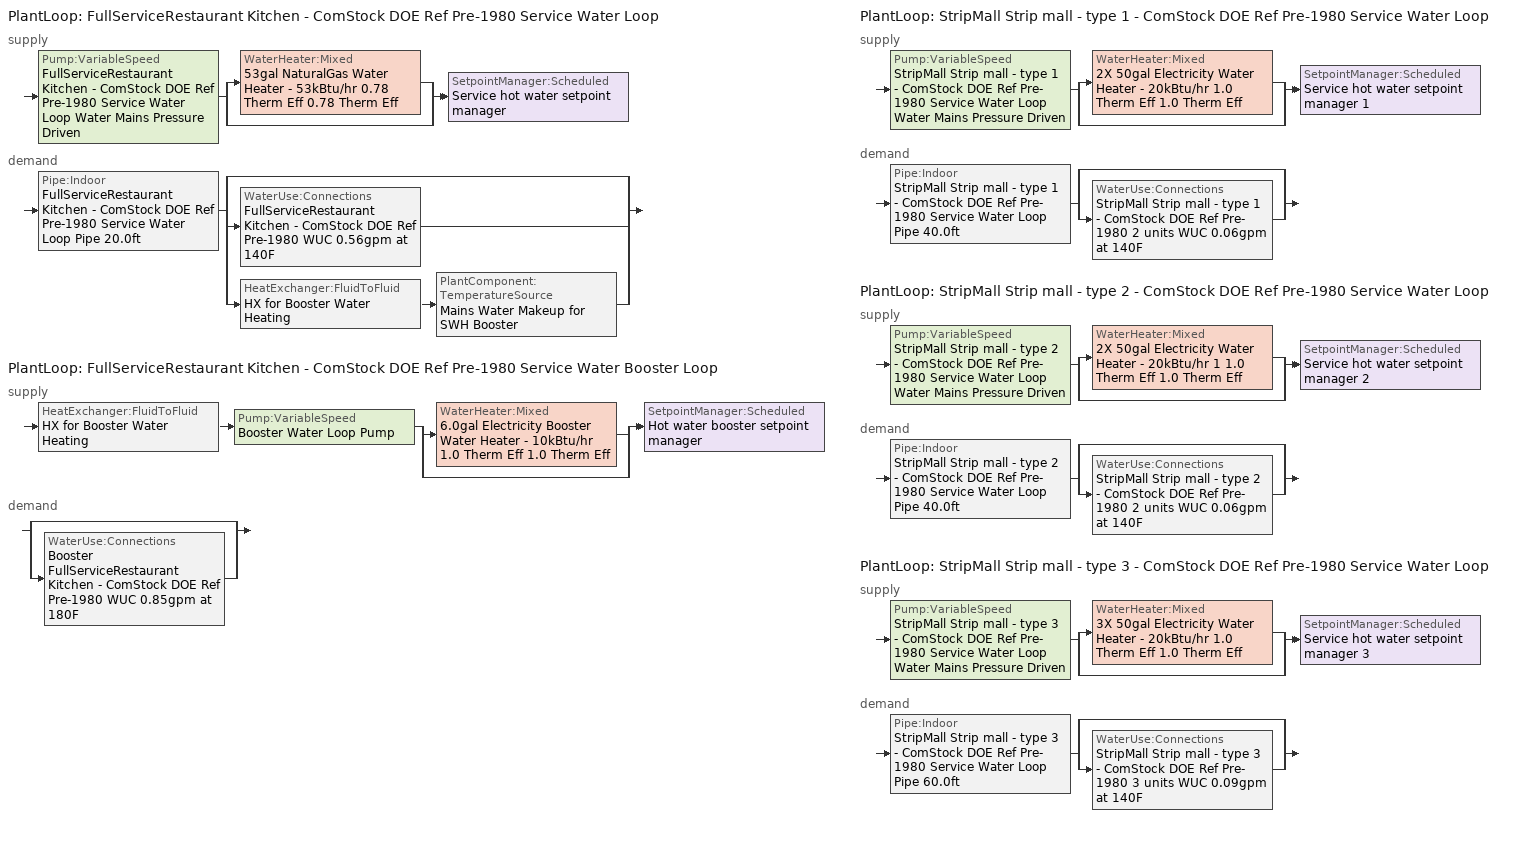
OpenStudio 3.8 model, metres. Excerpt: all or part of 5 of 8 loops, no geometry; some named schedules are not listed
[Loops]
PlantLoop 'FullServiceRestaurant Kitchen - ComStock DOE Ref Pre-1980 Service Water Loop'
 supply: Pump:VariableSpeed 'FullServiceRestaurant Kitchen - ComStock DOE Ref Pre-1980 Service Water Loop Water Mains Pressure Driven' > split
  | WaterHeater:Mixed '53gal NaturalGas Water Heater - 53kBtu/hr 0.78 Therm Eff 0.78 Therm Eff'
  | bypass
  join > SetpointManager:Scheduled 'Service hot water setpoint manager'
 demand: Pipe:Indoor 'FullServiceRestaurant Kitchen - ComStock DOE Ref Pre-1980 Service Water Loop Pipe 20.0ft' > split
  | bypass
  | WaterUse:Connections 'FullServiceRestaurant Kitchen - ComStock DOE Ref Pre-1980 WUC 0.56gpm at 140F'
  | HeatExchanger:FluidToFluid 'HX for Booster Water Heating' > PlantComponent:TemperatureSource 'Mains Water Makeup for SWH Booster'
PlantLoop 'FullServiceRestaurant Kitchen - ComStock DOE Ref Pre-1980 Service Water Booster Loop'
 supply: HeatExchanger:FluidToFluid 'HX for Booster Water Heating' > Pump:VariableSpeed 'Booster Water Loop Pump' > split
  | WaterHeater:Mixed '6.0gal Electricity Booster Water Heater - 10kBtu/hr 1.0 Therm Eff 1.0 Therm Eff'
  | bypass
  join > SetpointManager:Scheduled 'Hot water booster setpoint manager'
 demand: split
  | bypass
  | WaterUse:Connections 'Booster FullServiceRestaurant Kitchen - ComStock DOE Ref Pre-1980 WUC 0.85gpm at 180F'
PlantLoop 'StripMall Strip mall - type 1 - ComStock DOE Ref Pre-1980 Service Water Loop'
 supply: Pump:VariableSpeed 'StripMall Strip mall - type 1 - ComStock DOE Ref Pre-1980 Service Water Loop Water Mains Pressure Driven' > split
  | WaterHeater:Mixed '2X 50gal Electricity Water Heater - 20kBtu/hr 1.0 Therm Eff 1.0 Therm Eff'
  | bypass
  join > SetpointManager:Scheduled 'Service hot water setpoint manager 1'
 demand: Pipe:Indoor 'StripMall Strip mall - type 1 - ComStock DOE Ref Pre-1980 Service Water Loop Pipe 40.0ft' > split
  | bypass
  | WaterUse:Connections 'StripMall Strip mall - type 1 - ComStock DOE Ref Pre-1980 2 units WUC 0.06gpm at 140F'
PlantLoop 'StripMall Strip mall - type 2 - ComStock DOE Ref Pre-1980 Service Water Loop'
 supply: Pump:VariableSpeed 'StripMall Strip mall - type 2 - ComStock DOE Ref Pre-1980 Service Water Loop Water Mains Pressure Driven' > split
  | WaterHeater:Mixed '2X 50gal Electricity Water Heater - 20kBtu/hr 1 1.0 Therm Eff 1.0 Therm Eff'
  | bypass
  join > SetpointManager:Scheduled 'Service hot water setpoint manager 2'
 demand: Pipe:Indoor 'StripMall Strip mall - type 2 - ComStock DOE Ref Pre-1980 Service Water Loop Pipe 40.0ft' > split
  | bypass
  | WaterUse:Connections 'StripMall Strip mall - type 2 - ComStock DOE Ref Pre-1980 2 units WUC 0.06gpm at 140F'
PlantLoop 'StripMall Strip mall - type 3 - ComStock DOE Ref Pre-1980 Service Water Loop'
 supply: Pump:VariableSpeed 'StripMall Strip mall - type 3 - ComStock DOE Ref Pre-1980 Service Water Loop Water Mains Pressure Driven' > split
  | WaterHeater:Mixed '3X 50gal Electricity Water Heater - 20kBtu/hr 1.0 Therm Eff 1.0 Therm Eff'
  | bypass
  join > SetpointManager:Scheduled 'Service hot water setpoint manager 3'
 demand: Pipe:Indoor 'StripMall Strip mall - type 3 - ComStock DOE Ref Pre-1980 Service Water Loop Pipe 60.0ft' > split
  | bypass
  | WaterUse:Connections 'StripMall Strip mall - type 3 - ComStock DOE Ref Pre-1980 3 units WUC 0.09gpm at 140F'
[Construction]
Uninsulated copper pipe 0.75in type L: Copper pipe 0.75in type L
Uninsulated copper pipe 0.75in type L 1: Copper pipe 0.75in type L 1
Uninsulated copper pipe 0.75in type L 2: Copper pipe 0.75in type L 2
Uninsulated copper pipe 0.75in type L 3: Copper pipe 0.75in type L 3
[Material] Roughness=Smooth; Thickness {m}=0.001143; Conductivity {W/m-K}=386; Density {kg/m3}=8906.27; Specific Heat {J/kg-K}=385.1856; Thermal Absorptance=0.9; Solar Absorptance=0.7; Visible Absorptance=0.7
Copper pipe 0.75in type L; Copper pipe 0.75in type L 1; Copper pipe 0.75in type L 2; Copper pipe 0.75in type L 3
[WaterUse:Connections] Drain Water Heat Exchanger Type=None; Drain Water Heat Exchanger Destination=Plant
Name | Water Use Equipment Name 1
Booster FullServiceRestaurant Kitchen - ComStock DOE Ref Pre-1980 WUC 0.85gpm at 180F | Booster FullServiceRestaurant Kitchen - ComStock DOE Ref Pre-1980 Service Water Use 0.85gpm at 180F
FullServiceRestaurant Kitchen - ComStock DOE Ref Pre-1980 WUC 0.56gpm at 140F | FullServiceRestaurant Kitchen - ComStock DOE Ref Pre-1980 Service Water Use 0.56gpm at 140F
StripMall Strip mall - type 1 - ComStock DOE Ref Pre-1980 2 units WUC 0.06gpm at 140F | StripMall Strip mall - type 1 - ComStock DOE Ref Pre-1980 2 units Service Water Use 0.06gpm at 140F
StripMall Strip mall - type 2 - ComStock DOE Ref Pre-1980 2 units WUC 0.06gpm at 140F | StripMall Strip mall - type 2 - ComStock DOE Ref Pre-1980 2 units Service Water Use 0.06gpm at 140F
StripMall Strip mall - type 3 - ComStock DOE Ref Pre-1980 3 units WUC 0.09gpm at 140F | StripMall Strip mall - type 3 - ComStock DOE Ref Pre-1980 3 units Service Water Use 0.09gpm at 140F
[WaterUse:Equipment:Definition] Sensible Fraction Schedule=Fraction Sensible - 0.2; Latent Fraction Schedule=Fraction Latent - 0.05
Name | Peak Flow Rate {m3/s} | Target Temperature Schedule
Booster FullServiceRestaurant Kitchen - ComStock DOE Ref Pre-1980 Service Water Use Def 0.85gpm | 5.33759e-05 | Mixed Water At Faucet Temp - 180F
FullServiceRestaurant Kitchen - ComStock DOE Ref Pre-1980 Service Water Use Def 0.56gpm | 3.55839e-05 | Mixed Water At Faucet Temp - 140F
StripMall Strip mall - type 1 - ComStock DOE Ref Pre-1980 2 units Service Water Use Def 0.06gpm; StripMall Strip mall - type 2 - ComStock DOE Ref Pre-1980 2 units Service Water Use Def 0.06gpm | 3.78541e-06 | Mixed Water At Faucet Temp - 140F
StripMall Strip mall - type 3 - ComStock DOE Ref Pre-1980 3 units Service Water Use Def 0.09gpm | 5.67812e-06 | Mixed Water At Faucet Temp - 140F
[WaterUse:Equipment]
Name | Water Use Equipment Definition | Flow Rate Fraction Schedule
Booster FullServiceRestaurant Kitchen - ComStock DOE Ref Pre-1980 Service Water Use 0.85gpm at 180F | Booster FullServiceRestaurant Kitchen - ComStock DOE Ref Pre-1980 Service Water Use Def 0.85gpm | RestaurantSitDown BLDG_SWH_SCH
FullServiceRestaurant Kitchen - ComStock DOE Ref Pre-1980 Service Water Use 0.56gpm at 140F | FullServiceRestaurant Kitchen - ComStock DOE Ref Pre-1980 Service Water Use Def 0.56gpm | RestaurantSitDown BLDG_SWH_SCH
StripMall Strip mall - type 1 - ComStock DOE Ref Pre-1980 2 units Service Water Use 0.06gpm at 140F | StripMall Strip mall - type 1 - ComStock DOE Ref Pre-1980 2 units Service Water Use Def 0.06gpm | RetailStripmall Type1_SWH_SCH
StripMall Strip mall - type 2 - ComStock DOE Ref Pre-1980 2 units Service Water Use 0.06gpm at 140F | StripMall Strip mall - type 2 - ComStock DOE Ref Pre-1980 2 units Service Water Use Def 0.06gpm | RetailStripmall Type2_SWH_SCH
StripMall Strip mall - type 3 - ComStock DOE Ref Pre-1980 3 units Service Water Use 0.09gpm at 140F | StripMall Strip mall - type 3 - ComStock DOE Ref Pre-1980 3 units Service Water Use Def 0.09gpm | RetailStripmall Type3_SWH_SCH
[PlantLoop] Glycol Concentration=0; Load Distribution Scheme=Optimal
Name | Maximum Loop Temperature {C} | Minimum Loop Temperature {C} | Maximum Loop Flow Rate {m3/s} | Plant Loop Volume {m3}
FullServiceRestaurant Kitchen - ComStock DOE Ref Pre-1980 Service Water Loop | 60 | 10 | 0.000480383 | 0.057646
FullServiceRestaurant Kitchen - ComStock DOE Ref Pre-1980 Service Water Booster Loop |  |  | 5.33759e-05 | 0.00640511
StripMall Strip mall - type 1 - ComStock DOE Ref Pre-1980 Service Water Loop; StripMall Strip mall - type 2 - ComStock DOE Ref Pre-1980 Service Water Loop | 60 | 10 | 3.78541e-06 | 0.000454249
StripMall Strip mall - type 3 - ComStock DOE Ref Pre-1980 Service Water Loop | 60 | 10 | 5.67812e-06 | 0.000681374
[Sizing:Plant] Loop Type=Heating; Loop Design Temperature Difference {deltaC}=5; Sizing Option=NonCoincident; Zone Timesteps in Averaging Window=1; Coincident Sizing Factor Mode=None
Name | Design Loop Exit Temperature {C}
FullServiceRestaurant Kitchen - ComStock DOE Ref Pre-1980 Service Water Loop; StripMall Strip mall - type 1 - ComStock DOE Ref Pre-1980 Service Water Loop; StripMall Strip mall - type 2 - ComStock DOE Ref Pre-1980 Service Water Loop; StripMall Strip mall - type 3 - ComStock DOE Ref Pre-1980 Service Water Loop | 60
FullServiceRestaurant Kitchen - ComStock DOE Ref Pre-1980 Service Water Booster Loop | 82.2222
[SetpointManager:Scheduled] Control Variable=Temperature
Name | Schedule | Setpoint Node or NodeList
Service hot water setpoint manager | Service Water Loop Temp - 140F | FullServiceRestaurant Kitchen - ComStock DOE Ref Pre-1980 Service Water Loop Supply Outlet Node
Hot water booster setpoint manager | Service Water Booster Temp - 180.00000000000006F | FullServiceRestaurant Kitchen - ComStock DOE Ref Pre-1980 Service Water Booster Loop Supply Outlet Node
Service hot water setpoint manager 1 | Service Water Loop Temp - 140F | StripMall Strip mall - type 1 - ComStock DOE Ref Pre-1980 Service Water Loop Supply Outlet Node
Service hot water setpoint manager 2 | Service Water Loop Temp - 140F | StripMall Strip mall - type 2 - ComStock DOE Ref Pre-1980 Service Water Loop Supply Outlet Node
Service hot water setpoint manager 3 | Service Water Loop Temp - 140F | StripMall Strip mall - type 3 - ComStock DOE Ref Pre-1980 Service Water Loop Supply Outlet Node
[Pump:VariableSpeed] Coefficient 1 of the Part Load Performance Curve=0; Coefficient 2 of the Part Load Performance Curve=3.2485; Coefficient 3 of the Part Load Performance Curve=-4.7443; Coefficient 4 of the Part Load Performance Curve=2.5294; Pump Control Type=Intermittent; Skin Loss Radiative Fraction=0.5; Design Power Sizing Method=PowerPerFlowPerPressure; Design Electric Power per Unit Flow Rate {W/(m3/s)}=348701.1; Design Shaft Power per Unit Flow Rate per Unit Head {W-s/m3-Pa}=1.28205; Design Minimum Flow Rate Fraction=0
Name | Rated Flow Rate {m3/s} | Rated Pump Head {Pa} | Rated Power Consumption {W} | Motor Efficiency | Minimum Flow Rate {m3/s}
FullServiceRestaurant Kitchen - ComStock DOE Ref Pre-1980 Service Water Loop Water Mains Pressure Driven | 0.000480383 | 0.001 | 8.79823e-07 | 0.7
Booster Water Loop Pump | 5.33759e-05 | 0 | 0 | 1 | 0
StripMall Strip mall - type 1 - ComStock DOE Ref Pre-1980 Service Water Loop Water Mains Pressure Driven; StripMall Strip mall - type 2 - ComStock DOE Ref Pre-1980 Service Water Loop Water Mains Pressure Driven | 3.78541e-06 | 0.001 | 6.93299e-09 | 0.7
StripMall Strip mall - type 3 - ComStock DOE Ref Pre-1980 Service Water Loop Water Mains Pressure Driven | 5.67812e-06 | 0.001 | 1.03995e-08 | 0.7
[WaterHeater:Mixed] Deadband Temperature Difference {deltaC}=2; Heater Control Type=Cycle; Off Cycle Parasitic Fuel Consumption Rate {W}=0; Off Cycle Parasitic Heat Fraction to Tank=0; On Cycle Parasitic Fuel Consumption Rate {W}=0; On Cycle Parasitic Heat Fraction to Tank=0; Ambient Temperature Indicator=Schedule; Use Side Effectiveness=1; Source Side Effectiveness=1; Use Side Design Flow Rate {m3/s}=autosize; Source Side Design Flow Rate {m3/s}=autosize; Indirect Water Heating Recovery Time {hr}=1.5; Source Side Flow Control Mode=IndirectHeatPrimarySetpoint
Name | Tank Volume {m3} | Setpoint Temperature Schedule | Maximum Temperature Limit {C} | Heater Maximum Capacity {W} | Heater Fuel Type | Heater Thermal Efficiency | Off Cycle Parasitic Fuel Type | On Cycle Parasitic Fuel Type | Ambient Temperature Schedule | Off Cycle Loss Coefficient to Ambient Temperature {W/K} | On Cycle Loss Coefficient to Ambient Temperature {W/K}
53gal NaturalGas Water Heater - 53kBtu/hr 0.78 Therm Eff 0.78 Therm Eff | 0.201761 | Service Water Loop Temp - 140F | 60 | 15620.6 | NaturalGas | 0.78 | NaturalGas | NaturalGas | Water Heater Ambient Temp Schedule - 70.0f | 5.99799 | 5.99799
6.0gal Electricity Booster Water Heater - 10kBtu/hr 1.0 Therm Eff 1.0 Therm Eff | 0.0227125 | Service Water Booster Temp - 180.00000000000006F | 82.2222 | 2999.15 | Electricity | 1 | Electricity | Electricity | Water Heater Ambient Temp Schedule - 70.0 | 2.26162 | 2.26162
2X 50gal Electricity Water Heater - 20kBtu/hr 1.0 Therm Eff 1.0 Therm Eff; 2X 50gal Electricity Water Heater - 20kBtu/hr 1 1.0 Therm Eff 1.0 Therm Eff | 0.378541 | Service Water Loop Temp - 140F | 60 | 11722.8 | Electricity | 1 | Electricity | Electricity | Water Heater Ambient Temp Schedule - 70.0f | 2.10637 | 2.10637
3X 50gal Electricity Water Heater - 20kBtu/hr 1.0 Therm Eff 1.0 Therm Eff | 0.567812 | Service Water Loop Temp - 140F | 60 | 17584.3 | Electricity | 1 | Electricity | Electricity | Water Heater Ambient Temp Schedule - 70.0f | 2.10637 | 2.10637
[WaterHeater:Sizing] Design Mode=PeakDraw; Time Storage Can Meet Peak Draw {hr}=0.538503; Time for Tank Recovery {hr}=0; Nominal Tank Volume for Autosizing Plant Connections {m3}=1
53gal NaturalGas Water Heater - 53kBtu/hr 0.78 Therm Eff 0.78 Therm Eff; 6.0gal Electricity Booster Water Heater - 10kBtu/hr 1.0 Therm Eff 1.0 Therm Eff; 2X 50gal Electricity Water Heater - 20kBtu/hr 1.0 Therm Eff 1.0 Therm Eff; 2X 50gal Electricity Water Heater - 20kBtu/hr 1 1.0 Therm Eff 1.0 Therm Eff; 3X 50gal Electricity Water Heater - 20kBtu/hr 1.0 Therm Eff 1.0 Therm Eff
[Pipe:Indoor] Environment Type=Schedule; Pipe Inside Diameter {m}=0.019939
Name | Construction | Ambient Temperature Schedule | Ambient Air Velocity Schedule | Pipe Length {m}
FullServiceRestaurant Kitchen - ComStock DOE Ref Pre-1980 Service Water Loop Pipe 20.0ft | Uninsulated copper pipe 0.75in type L | FullServiceRestaurant Kitchen - ComStock DOE Ref Pre-1980 Service Water Loop Piping Air Temp - 70F | FullServiceRestaurant Kitchen - ComStock DOE Ref Pre-1980 Service Water Loop Piping Air Velocity - 0.67mph | 6.096
StripMall Strip mall - type 1 - ComStock DOE Ref Pre-1980 Service Water Loop Pipe 40.0ft | Uninsulated copper pipe 0.75in type L 1 | StripMall Strip mall - type 1 - ComStock DOE Ref Pre-1980 Service Water Loop Piping Air Temp - 70F | StripMall Strip mall - type 1 - ComStock DOE Ref Pre-1980 Service Water Loop Piping Air Velocity - 0.67mph | 12.192
StripMall Strip mall - type 2 - ComStock DOE Ref Pre-1980 Service Water Loop Pipe 40.0ft | Uninsulated copper pipe 0.75in type L 2 | StripMall Strip mall - type 2 - ComStock DOE Ref Pre-1980 Service Water Loop Piping Air Temp - 70F | StripMall Strip mall - type 2 - ComStock DOE Ref Pre-1980 Service Water Loop Piping Air Velocity - 0.67mph | 12.192
StripMall Strip mall - type 3 - ComStock DOE Ref Pre-1980 Service Water Loop Pipe 60.0ft | Uninsulated copper pipe 0.75in type L 3 | StripMall Strip mall - type 3 - ComStock DOE Ref Pre-1980 Service Water Loop Piping Air Temp - 70F | StripMall Strip mall - type 3 - ComStock DOE Ref Pre-1980 Service Water Loop Piping Air Velocity - 0.67mph | 18.288
[HeatExchanger:FluidToFluid]
HX for Booster Water Heating: Loop Demand Side Design Flow Rate {m3/s}=5.33759e-05; Loop Supply Side Design Flow Rate {m3/s}=5.33759e-05; Heat Exchange Model Type=Ideal; Heat Exchanger U-Factor Times Area Value {W/K}=65.0455; Control Type=UncontrolledOn; Minimum Temperature Difference to Activate Heat Exchanger {deltaC}=0.01; Heat Transfer Metering End Use Type=LoopToLoop; Component Override Cooling Control Temperature Mode=Loop; Sizing Factor=1; Operation Minimum Temperature Limit {C}=0; Operation Maximum Temperature Limit {C}=100
[PlantComponent:TemperatureSource]
Mains Water Makeup for SWH Booster: Design Volume Flow Rate {m3/s}=0.000480383; Temperature Specification Type=Scheduled; Source Temperature {C}=8; Source Temperature Schedule=Mains Water Temperature
[EnergyManagementSystem:Sensor] Output Variable or Output Meter Index Key=Environment
Name | Output Variable or Output Meter
Mains_Water_Temp_Sen | Site Mains Water Temperature
OAT; OAT_1 | Site Outdoor Air Drybulb Temperature
[EnergyManagementSystem:Actuator] Actuated Component Control Type=Schedule Value
Name | Actuated Component | Actuated Component Type
Mains_Water_Temp_Act | Mains Water Temperature | Schedule:Constant
SYS18ZonePVAVHtgSch0 | FullServiceRestaurant HtgSetp | Schedule:Year
SYS18ZonePVAVClgSch0 | FullServiceRestaurant ClgSetp | Schedule:Year
SYS18ZonePVAVHtgSch1 | FullServiceRestaurant HtgSetp Kitchen | Schedule:Year
SYS18ZonePVAVClgSch1 | FullServiceRestaurant ClgSetp Kitchen | Schedule:Year
SYS18ZonePVAVHtgSch2; SYS9ZonePVAVHtgSch0 | StripMall HtgSetp | Schedule:Year
SYS18ZonePVAVClgSch2; SYS9ZonePVAVClgSch0 | StripMall ClgSetp | Schedule:Year
[EnergyManagementSystem:Program]
Mains_Water_Prg: SET Mains_Water_Temp_Act = Mains_Water_Temp_Sen
SYS18ZonePVAVOptimumStartProg0: IF DaylightSavings==0 && DayOfWeek>1 && Hour==5 && OAT<23.9 && OAT>1.7; SET SYS18ZonePVAVClgSch0 = 29.4; SET SYS18ZonePVAVHtgSch0 = 15.6; ELSEIF DaylightSavings==0 && DayOfWeek==1 && Hour==7 && OAT<23.9 && OAT>1.7; SET SYS18ZonePVAVClgSch0 = 29.4; SET SYS18ZonePVAVHtgSch0 = 15.6; ELSEIF DaylightSavings==1 && DayOfWeek>1 && Hour==4 && OAT<23.9 && OAT>1.7; SET SYS18ZonePVAVClgSch0 = 29.4; SET SYS18ZonePVAVHtgSch0 = 15.6; ELSEIF DaylightSavings==1 && DayOfWeek==1 && Hour==6 && OAT<23.9 && OAT>1.7; SET SYS18ZonePVAVClgSch0 = 29.4; SET SYS18ZonePVAVHtgSch0 = 15.6; ELSE; SET SYS18ZonePVAVClgSch0 = NULL; SET SYS18ZonePVAVHtgSch0 = NULL; ENDIF
SYS18ZonePVAVOptimumStartProg1: IF DaylightSavings==0 && DayOfWeek>1 && Hour==5 && OAT<23.9 && OAT>1.7; SET SYS18ZonePVAVClgSch1 = 29.4; SET SYS18ZonePVAVHtgSch1 = 15.6; ELSEIF DaylightSavings==0 && DayOfWeek==1 && Hour==7 && OAT<23.9 && OAT>1.7; SET SYS18ZonePVAVClgSch1 = 29.4; SET SYS18ZonePVAVHtgSch1 = 15.6; ELSEIF DaylightSavings==1 && DayOfWeek>1 && Hour==4 && OAT<23.9 && OAT>1.7; SET SYS18ZonePVAVClgSch1 = 29.4; SET SYS18ZonePVAVHtgSch1 = 15.6; ELSEIF DaylightSavings==1 && DayOfWeek==1 && Hour==6 && OAT<23.9 && OAT>1.7; SET SYS18ZonePVAVClgSch1 = 29.4; SET SYS18ZonePVAVHtgSch1 = 15.6; ELSE; SET SYS18ZonePVAVClgSch1 = NULL; SET SYS18ZonePVAVHtgSch1 = NULL; ENDIF
SYS18ZonePVAVOptimumStartProg2: IF DaylightSavings==0 && DayOfWeek>1 && Hour==5 && OAT<23.9 && OAT>1.7; SET SYS18ZonePVAVClgSch2 = 29.4; SET SYS18ZonePVAVHtgSch2 = 15.6; ELSEIF DaylightSavings==0 && DayOfWeek==1 && Hour==7 && OAT<23.9 && OAT>1.7; SET SYS18ZonePVAVClgSch2 = 29.4; SET SYS18ZonePVAVHtgSch2 = 15.6; ELSEIF DaylightSavings==1 && DayOfWeek>1 && Hour==4 && OAT<23.9 && OAT>1.7; SET SYS18ZonePVAVClgSch2 = 29.4; SET SYS18ZonePVAVHtgSch2 = 15.6; ELSEIF DaylightSavings==1 && DayOfWeek==1 && Hour==6 && OAT<23.9 && OAT>1.7; SET SYS18ZonePVAVClgSch2 = 29.4; SET SYS18ZonePVAVHtgSch2 = 15.6; ELSE; SET SYS18ZonePVAVClgSch2 = NULL; SET SYS18ZonePVAVHtgSch2 = NULL; ENDIF
SYS9ZonePVAVOptimumStartProg0: IF DaylightSavings==0 && DayOfWeek>1 && Hour==5 && OAT_1<23.9 && OAT_1>1.7; SET SYS9ZonePVAVClgSch0 = 29.4; SET SYS9ZonePVAVHtgSch0 = 15.6; ELSEIF DaylightSavings==0 && DayOfWeek==1 && Hour==7 && OAT_1<23.9 && OAT_1>1.7; SET SYS9ZonePVAVClgSch0 = 29.4; SET SYS9ZonePVAVHtgSch0 = 15.6; ELSEIF DaylightSavings==1 && DayOfWeek>1 && Hour==4 && OAT_1<23.9 && OAT_1>1.7; SET SYS9ZonePVAVClgSch0 = 29.4; SET SYS9ZonePVAVHtgSch0 = 15.6; ELSEIF DaylightSavings==1 && DayOfWeek==1 && Hour==6 && OAT_1<23.9 && OAT_1>1.7; SET SYS9ZonePVAVClgSch0 = 29.4; SET SYS9ZonePVAVHtgSch0 = 15.6; ELSE; SET SYS9ZonePVAVClgSch0 = NULL; SET SYS9ZonePVAVHtgSch0 = NULL; ENDIF
[EnergyManagementSystem:ProgramCallingManager]
Mains_Water_Prg_Mgr: BeginTimestepBeforePredictor; Mains_Water_Prg
SYS18ZonePVAVOptimumStartCallingManager0: BeginTimestepBeforePredictor; SYS18ZonePVAVOptimumStartProg0
SYS18ZonePVAVOptimumStartCallingManager1: BeginTimestepBeforePredictor; SYS18ZonePVAVOptimumStartProg1
SYS18ZonePVAVOptimumStartCallingManager2: BeginTimestepBeforePredictor; SYS18ZonePVAVOptimumStartProg2
SYS9ZonePVAVOptimumStartCallingManager0: BeginTimestepBeforePredictor; SYS9ZonePVAVOptimumStartProg0
[AvailabilityManager:NightCycle] Applicability Schedule=Always On Discrete; Control Type=CycleOnAny; Thermostat Tolerance {deltaC}=1; Cycling Run Time {s}=1800
Availability Manager Night Cycle 1; Availability Manager Night Cycle 2
[HeatExchanger:AirToAir:SensibleAndLatent]
18 Zone PVAV ERV: Availability Schedule=Always On Discrete; Nominal Supply Air Flow Rate {m3/s}=2.56472; Sensible Effectiveness at 100% Heating Air Flow=0.5; Latent Effectiveness at 100% Heating Air Flow=0.5; Sensible Effectiveness at 100% Cooling Air Flow=0.5; Latent Effectiveness at 100% Cooling Air Flow=0.5; Nominal Electric Power {W}=1890.18; Supply Air Outlet Temperature Control=Yes; Heat Exchanger Type=Rotary; Frost Control Type=ExhaustOnly; Threshold Temperature {C}=-23.3; Initial Defrost Time Fraction=0.167; Rate of Defrost Time Fraction Increase {1/K}=1.44; Economizer Lockout=Yes; Sensible Effectiveness of Heating Air Flow Curve=18 Zone PVAV ERV_SensHeatEff; Latent Effectiveness of Heating Air Flow Curve=18 Zone PVAV ERV_LatHeatEff; Sensible Effectiveness of Cooling Air Flow Curve=18 Zone PVAV ERV_SensCoolEff; Latent Effectiveness of Cooling Air Flow Curve=18 Zone PVAV ERV_LatCoolEff
[SetpointManager:OutdoorAirPretreat]
Setpoint Manager Outdoor Air Pretreat 1: Minimum Setpoint Temperature {C}=-99; Maximum Setpoint Temperature {C}=99; Minimum Setpoint Humidity Ratio {kgWater/kgDryAir}=1e-05; Maximum Setpoint Humidity Ratio {kgWater/kgDryAir}=1
[Schedule:Ruleset]
Name | Default Day Schedule | Summer Design Day Schedule | Winter Design Day Schedule
RestaurantSitDown BLDG_SWH_SCH | RestaurantSitDown BLDG_SWH_SCH Default | RestaurantSitDown BLDG_SWH_SCH Summer Design Day | RestaurantSitDown BLDG_SWH_SCH Winter Design Day
Fraction Sensible - 0.2 | Fraction Sensible - 0.2 Default
Fraction Latent - 0.05 | Fraction Latent - 0.05 Default
Mixed Water At Faucet Temp - 180F | Mixed Water At Faucet Temp - 180F Default
Mixed Water At Faucet Temp - 140F | Mixed Water At Faucet Temp - 140F Default
Service Water Loop Temp - 140F | Service Water Loop Temp - 140F Default
Water Heater Ambient Temp Schedule - 70.0f | Water Heater Ambient Temp Schedule - 70.0f Default
FullServiceRestaurant Kitchen - ComStock DOE Ref Pre-1980 Service Water Loop Piping Air Temp - 70F | FullServiceRestaurant Kitchen - ComStock DOE Ref Pre-1980 Service Water Loop Piping Air Temp - 70F Default
FullServiceRestaurant Kitchen - ComStock DOE Ref Pre-1980 Service Water Loop Piping Air Velocity - 0.67mph | FullServiceRestaurant Kitchen - ComStock DOE Ref Pre-1980 Service Water Loop Piping Air Velocity - 0.67mph Default
Service Water Booster Temp - 180.00000000000006F | Service Water Booster Temp - 180.00000000000006F Default
Water Heater Ambient Temp Schedule - 70.0 | Water Heater Ambient Temp Schedule - 70.0 Default
RetailStripmall Type1_SWH_SCH | RetailStripmall Type1_SWH_SCH Default | RetailStripmall Type1_SWH_SCH Summer Design Day | RetailStripmall Type1_SWH_SCH Winter Design Day
StripMall Strip mall - type 1 - ComStock DOE Ref Pre-1980 Service Water Loop Piping Air Temp - 70F | StripMall Strip mall - type 1 - ComStock DOE Ref Pre-1980 Service Water Loop Piping Air Temp - 70F Default
StripMall Strip mall - type 1 - ComStock DOE Ref Pre-1980 Service Water Loop Piping Air Velocity - 0.67mph | StripMall Strip mall - type 1 - ComStock DOE Ref Pre-1980 Service Water Loop Piping Air Velocity - 0.67mph Default
RetailStripmall Type2_SWH_SCH | RetailStripmall Type2_SWH_SCH Default | RetailStripmall Type2_SWH_SCH Summer Design Day | RetailStripmall Type2_SWH_SCH Winter Design Day
StripMall Strip mall - type 2 - ComStock DOE Ref Pre-1980 Service Water Loop Piping Air Temp - 70F | StripMall Strip mall - type 2 - ComStock DOE Ref Pre-1980 Service Water Loop Piping Air Temp - 70F Default
StripMall Strip mall - type 2 - ComStock DOE Ref Pre-1980 Service Water Loop Piping Air Velocity - 0.67mph | StripMall Strip mall - type 2 - ComStock DOE Ref Pre-1980 Service Water Loop Piping Air Velocity - 0.67mph Default
RetailStripmall Type3_SWH_SCH | RetailStripmall Type3_SWH_SCH Default | RetailStripmall Type3_SWH_SCH Summer Design Day | RetailStripmall Type3_SWH_SCH Winter Design Day
StripMall Strip mall - type 3 - ComStock DOE Ref Pre-1980 Service Water Loop Piping Air Temp - 70F | StripMall Strip mall - type 3 - ComStock DOE Ref Pre-1980 Service Water Loop Piping Air Temp - 70F Default
StripMall Strip mall - type 3 - ComStock DOE Ref Pre-1980 Service Water Loop Piping Air Velocity - 0.67mph | StripMall Strip mall - type 3 - ComStock DOE Ref Pre-1980 Service Water Loop Piping Air Velocity - 0.67mph Default
FullServiceRestaurant HtgSetp | FullServiceRestaurant HtgSetp Default | Schedule Day 14 | Schedule Day 15
FullServiceRestaurant ClgSetp | FullServiceRestaurant ClgSetp Default | Schedule Day 5 | Schedule Day 6
FullServiceRestaurant HtgSetp Kitchen | FullServiceRestaurant HtgSetp Kitchen Default | Schedule Day 17 | Schedule Day 18
FullServiceRestaurant ClgSetp Kitchen | FullServiceRestaurant ClgSetp Kitchen Default | Schedule Day 8 | Schedule Day 9
StripMall HtgSetp | StripMall HtgSetp Default | Schedule Day 11 | Schedule Day 12
StripMall ClgSetp | StripMall ClgSetp Default | Schedule Day 2 | Schedule Day 3
[Schedule:Day]
RestaurantSitDown BLDG_SWH_SCH Default: Average, 7, 30, 0, 7, 45, 0.03125, 8, 0, 0.0625, 8, 15, 0.09375, 8, 30, 0.125, 8, 45, 0.15625, 9, 0, 0.1875, 9, 15, 0.21875, 9, 30, 0.25, 9, 45, 0.28125, 10, 0, 0.3125, 10, 15, 0.34375, 10, 30, 0.375, 10, 45, 0.40625, 11, 0, 0.4375, 11, 15, 0.46875, 11, 30, 0.5, 11, 45, 0.4125, 12, 0, 0.325, 12, 15, 0.2375, 12, 30, 0.15, 12, 45, 0.2125, 13, 0, 0.275, 13, 15, 0.3375, 13, 30, 0.4, 13, 45, 0.3875, 14, 0, 0.375, 14, 15, 0.3625, 14, 30, 0.35, 14, 45, 0.3375, 15, 0, 0.325, 15, 15, 0.3125, 15, 30, 0.3, 15, 45, 0.333333, 16, 0, 0.366667, 16, 15, 0.4, 16, 30, 0.433333, 16, 45, 0.466667, 17, 0, 0.5, 19, 0, 0.5, 19, 15, 0.475, 19, 30, 0.45, 19, 45, 0.425, 20, 0, 0.4, 20, 15, 0.35, 20, 30, 0.3, 20, 45, 0.25, 21, 0, 0.2, 21, 15, 0.2125, 21, 30, 0.225, 21, 45, 0.2375, 22, 0, 0.25, 22, 15, 0.1875, 22, 30, 0.125, 22, 45, 0.0625, 23, 0, 0, 24, 0, 0
RestaurantSitDown BLDG_SWH_SCH Summer Design Day: 1, 0, 0.2, 6, 0, 0, 7, 0, 0.15, 8, 0, 0.6, 9, 0, 0.55, 10, 0, 0.45, 11, 0, 0.4, 12, 0, 0.45, 13, 0, 0.4, 14, 0, 0.35, 17, 0, 0.3, 18, 0, 0.4, 19, 0, 0.55, 20, 0, 0.6, 21, 0, 0.5, 22, 0, 0.55, 23, 0, 0.45, 24, 0, 0.25
RestaurantSitDown BLDG_SWH_SCH SmrDsn|Wkdy Day: Average, 9, 0, 0, 9, 15, 0.0375, 9, 30, 0.075, 9, 45, 0.1125, 10, 0, 0.15, 10, 15, 0.2625, 10, 30, 0.375, 10, 45, 0.4875, 11, 0, 0.6, 11, 15, 0.5625, 11, 30, 0.525, 11, 45, 0.4875, 12, 0, 0.45, 12, 15, 0.4375, 12, 30, 0.425, 12, 45, 0.4125, 13, 0, 0.4, 13, 15, 0.3875, 13, 30, 0.375, 13, 45, 0.3625, 14, 0, 0.35, 14, 15, 0.3375, 14, 30, 0.325, 14, 45, 0.3125, 15, 0, 0.3, 15, 15, 0.3375, 15, 30, 0.375, 15, 45, 0.4125, 16, 0, 0.45, 16, 15, 0.4875, 16, 30, 0.525, 16, 45, 0.5625, 17, 0, 0.6, 19, 0, 0.55, 19, 15, 0.525, 19, 30, 0.5, 19, 45, 0.475, 20, 0, 0.45, 20, 15, 0.4, 20, 30, 0.35, 20, 45, 0.3, 21, 0, 0.25, 21, 15, 0.2375, 21, 30, 0.225, 21, 45, 0.2125, 22, 0, 0.2, 22, 15, 0.15, 22, 30, 0.1, 22, 45, 0.05, 23, 0, 0, 24, 0, 0
RestaurantSitDown BLDG_SWH_SCH Winter Design Day: 1, 0, 0.2, 6, 0, 0, 9, 0, 0.15, 10, 0, 0.5, 11, 0, 0.45, 13, 0, 0.5, 14, 0, 0.45, 16, 0, 0.4, 17, 0, 0.35, 18, 0, 0.4, 20, 0, 0.55, 21, 0, 0.5, 22, 0, 0.55, 23, 0, 0.4, 24, 0, 0.3
RestaurantSitDown BLDG_SWH_SCH WntrDsn|Sat Day: Average, 8, 0, 0, 8, 15, 0.0125, 8, 30, 0.025, 8, 45, 0.0375, 9, 0, 0.05, 9, 15, 0.0625, 9, 30, 0.075, 9, 45, 0.0875, 10, 0, 0.1, 10, 15, 0.1125, 10, 30, 0.125, 10, 45, 0.1375, 11, 0, 0.15, 12, 0, 0.15, 12, 15, 0.2375, 12, 30, 0.325, 12, 45, 0.4125, 13, 0, 0.5, 13, 15, 0.475, 13, 30, 0.45, 13, 45, 0.4375, 14, 0, 0.425, 14, 15, 0.4125, 14, 30, 0.4, 15, 30, 0.4, 15, 45, 0.3875, 16, 0, 0.375, 16, 15, 0.3625, 16, 30, 0.35, 16, 45, 0.3625, 17, 0, 0.375, 17, 15, 0.3875, 17, 30, 0.4, 17, 45, 0.525, 18, 0, 0.55, 18, 15, 0.5125, 18, 30, 0.475, 18, 45, 0.4375, 19, 0, 0.4, 19, 15, 0.375, 19, 30, 0.35, 19, 45, 0.325, 20, 0, 0.3, 20, 15, 0.275, 20, 30, 0.25, 20, 45, 0.225, 21, 0, 0.2, 21, 15, 0.15, 21, 30, 0.1, 21, 45, 0.05, 22, 0, 0, 24, 0, 0
Fraction Sensible - 0.2 Default: 24, 0, 0.2
Fraction Latent - 0.05 Default: 24, 0, 0.05
Mixed Water At Faucet Temp - 180F Default; Service Water Booster Temp - 180.00000000000006F Default: 24, 0, 82.2222
Mixed Water At Faucet Temp - 140F Default; Service Water Loop Temp - 140F Default: 24, 0, 60
Water Heater Ambient Temp Schedule - 70.0f Default; FullServiceRestaurant Kitchen - ComStock DOE Ref Pre-1980 Service Water Loop Piping Air Temp - 70F Default; Water Heater Ambient Temp Schedule - 70.0 Default; StripMall Strip mall - type 1 - ComStock DOE Ref Pre-1980 Service Water Loop Piping Air Temp - 70F Default; StripMall Strip mall - type 2 - ComStock DOE Ref Pre-1980 Service Water Loop Piping Air Temp - 70F Default; StripMall Strip mall - type 3 - ComStock DOE Ref Pre-1980 Service Water Loop Piping Air Temp - 70F Default: 24, 0, 21.1111
FullServiceRestaurant Kitchen - ComStock DOE Ref Pre-1980 Service Water Loop Piping Air Velocity - 0.67mph Default; StripMall Strip mall - type 1 - ComStock DOE Ref Pre-1980 Service Water Loop Piping Air Velocity - 0.67mph Default; StripMall Strip mall - type 2 - ComStock DOE Ref Pre-1980 Service Water Loop Piping Air Velocity - 0.67mph Default; StripMall Strip mall - type 3 - ComStock DOE Ref Pre-1980 Service Water Loop Piping Air Velocity - 0.67mph Default: 24, 0, 0.3
RetailStripmall Type1_SWH_SCH Default: Average, 11, 0, 0, 11, 15, 0.0775, 11, 30, 0.155, 11, 45, 0.2325, 12, 0, 0.31, 12, 15, 0.3225, 12, 30, 0.335, 12, 45, 0.3475, 13, 0, 0.36, 14, 0, 0.36, 14, 15, 0.355, 14, 30, 0.35, 14, 45, 0.345, 15, 0, 0.34, 15, 15, 0.3175, 15, 30, 0.295, 15, 45, 0.2725, 16, 0, 0.25, 16, 15, 0.255, 16, 30, 0.26, 16, 45, 0.265, 17, 0, 0.27, 17, 15, 0.255, 17, 30, 0.24, 17, 45, 0.225, 18, 0, 0.21, 18, 15, 0.1975, 18, 30, 0.185, 18, 45, 0.1725, 19, 0, 0.16, 20, 0, 0.16, 20, 15, 0.145, 20, 30, 0.13, 20, 45, 0.115, 21, 0, 0.1, 21, 15, 0.075, 21, 30, 0.05, 21, 45, 0.025, 22, 0, 0, 24, 0, 0
RetailStripmall Type1_SWH_SCH Summer Design Day: 7, 0, 0, 9, 0, 0.04, 10, 0, 0.15, 11, 0, 0.23, 12, 0, 0.32, 13, 0, 0.41, 14, 0, 0.62, 15, 0, 0.6, 16, 0, 0.55, 17, 0, 0.45, 18, 0, 0.5, 19, 0, 0.46, 20, 0, 0.47, 21, 0, 0.34, 22, 0, 0.33, 23, 0, 0.23, 24, 0, 0.13
RetailStripmall Type1_SWH_SCH SmrDsn|Mon|Tue|Wed|Thu Day: Average, 9, 30, 0, 9, 45, 0.005, 10, 0, 0.01, 10, 15, 0.015, 10, 30, 0.02, 10, 45, 0.025, 11, 0, 0.03, 11, 15, 0.035, 11, 30, 0.04, 11, 45, 0.18, 12, 0, 0.32, 12, 15, 0.3425, 12, 30, 0.365, 12, 45, 0.3875, 13, 0, 0.41, 13, 15, 0.4625, 13, 30, 0.515, 13, 45, 0.5675, 14, 0, 0.62, 14, 15, 0.615, 14, 30, 0.61, 14, 45, 0.605, 15, 0, 0.6, 15, 15, 0.565, 15, 30, 0.53, 15, 45, 0.495, 16, 0, 0.46, 16, 15, 0.4625, 16, 30, 0.465, 16, 45, 0.4675, 17, 0, 0.47, 17, 15, 0.4375, 17, 30, 0.405, 17, 45, 0.3725, 18, 0, 0.34, 18, 15, 0.3375, 18, 30, 0.335, 18, 45, 0.3325, 19, 0, 0.33, 19, 15, 0.305, 19, 30, 0.28, 19, 45, 0.255, 20, 0, 0.23, 20, 15, 0.205, 20, 30, 0.18, 20, 45, 0.155, 21, 0, 0.13, 21, 15, 0.0975, 21, 30, 0.065, 21, 45, 0.0325, 22, 0, 0, 24, 0, 0
RetailStripmall Type1_SWH_SCH Winter Design Day: 1, 0, 0.13, 9, 0, 0, 10, 0, 0.2, 11, 0, 0.23, 12, 0, 0.32, 13, 0, 0.41, 14, 0, 0.65, 15, 0, 0.6, 16, 0, 0.55, 17, 0, 0.45, 18, 0, 0.5, 19, 0, 0.46, 20, 0, 0.47, 21, 0, 0.34, 22, 0, 0.33, 23, 0, 0.23, 24, 0, 0.13
RetailStripmall Type1_SWH_SCH WntrDsn|Sat|Fri Day; autogen Schedule Rule 23 2_day_sch: Average, 0, 30, 0.13, 0, 45, 0.0975, 1, 0, 0.065, 1, 15, 0.0325, 1, 30, 0, 8, 30, 0, 8, 45, 0.05, 9, 0, 0.1, 9, 15, 0.15, 9, 30, 0.2, 9, 45, 0.2075, 10, 0, 0.215, 10, 15, 0.2225, 10, 30, 0.23, 10, 45, 0.2525, 11, 0, 0.275, 11, 15, 0.2975, 11, 30, 0.32, 11, 45, 0.3425, 12, 0, 0.365, 12, 15, 0.3875, 12, 30, 0.41, 12, 45, 0.47, 13, 0, 0.53, 13, 15, 0.59, 13, 30, 0.65, 13, 45, 0.6375, 14, 0, 0.625, 14, 15, 0.6125, 14, 30, 0.6, 14, 45, 0.5875, 15, 0, 0.575, 15, 15, 0.5625, 15, 30, 0.55, 15, 45, 0.525, 16, 0, 0.5, 16, 15, 0.475, 16, 30, 0.45, 16, 45, 0.4625, 17, 0, 0.475, 17, 15, 0.4875, 17, 30, 0.5, 17, 45, 0.49, 18, 0, 0.48, 18, 15, 0.47, 18, 30, 0.46, 18, 45, 0.4625, 19, 0, 0.465, 19, 15, 0.4675, 19, 30, 0.47, 19, 45, 0.4375, 20, 0, 0.405, 20, 15, 0.3725, 20, 30, 0.34, 20, 45, 0.3375, 21, 0, 0.335, 21, 15, 0.3325, 21, 30, 0.33, 21, 45, 0.305, 22, 0, 0.28, 22, 15, 0.255, 22, 30, 0.23, 22, 45, 0.205, 23, 0, 0.18, 23, 15, 0.155, 23, 30, 0.13, 24, 0, 0.13
RetailStripmall Type2_SWH_SCH Default: Average, 0, 15, 0.342222, 0, 30, 0.341111, 0, 45, 0.34, 1, 0, 0.338889, 1, 15, 0.337778, 1, 30, 0.336667, 1, 45, 0.335556, 2, 0, 0.334444, 2, 15, 0.333333, 2, 30, 0.332222, 2, 45, 0.331111, 3, 0, 0.33, 3, 15, 0.328889, 3, 30, 0.327778, 3, 45, 0.326667, 4, 0, 0.325556, 4, 15, 0.324444, 4, 30, 0.323333, 4, 45, 0.322222, 5, 0, 0.321111, 5, 15, 0.32, 5, 30, 0.318889, 5, 45, 0.317778, 6, 0, 0.316667, 6, 15, 0.315556, 6, 30, 0.314444, 6, 45, 0.313333, 7, 0, 0.312222, 7, 15, 0.311111, 7, 30, 0.31, 7, 45, 0.308889, 8, 0, 0.307778, 8, 15, 0.306667, 8, 30, 0.305556, 8, 45, 0.304444, 9, 0, 0.303333, 9, 15, 0.302222, 9, 30, 0.301111, 9, 45, 0.3, 10, 0, 0.298889, 10, 15, 0.297778, 10, 30, 0.296667, 10, 45, 0.295556, 11, 0, 0.294444, 11, 15, 0.293333, 11, 30, 0.292222, 11, 45, 0.291111, 12, 0, 0.29, 12, 15, 0.3, 12, 30, 0.31, 12, 45, 0.32, 13, 0, 0.33, 13, 15, 0.3475, 13, 30, 0.365, 13, 45, 0.3825, 14, 0, 0.4, 14, 15, 0.39, 14, 30, 0.38, 14, 45, 0.37, 15, 0, 0.36, 15, 15, 0.27, 15, 30, 0.18, 15, 45, 0.09, 16, 0, 0, 16, 15, 0.0875, 16, 30, 0.175, 16, 45, 0.2625, 17, 0, 0.35, 17, 15, 0.355, 17, 30, 0.36, 17, 45, 0.365, 18, 0, 0.37, 18, 15, 0.368889, 18, 30, 0.367778, 18, 45, 0.366667, 19, 0, 0.365556, 19, 15, 0.364444, 19, 30, 0.363333, 19, 45, 0.362222, 20, 0, 0.361111, 20, 15, 0.36, 20, 30, 0.358889, 20, 45, 0.357778, 21, 0, 0.356667, 21, 15, 0.355556, 21, 30, 0.354444, 21, 45, 0.353333, 22, 0, 0.352222, 22, 15, 0.351111, 22, 30, 0.35, 22, 45, 0.348889, 23, 0, 0.347778, 23, 15, 0.346667, 23, 30, 0.345556, 23, 45, 0.344444, 24, 0, 0.343333
RetailStripmall Type2_SWH_SCH Summer Design Day: 8, 0, 0, 9, 0, 0.15, 10, 0, 0.23, 11, 0, 0.32, 12, 0, 0.41, 13, 0, 0.57, 14, 0, 0.62, 15, 0, 0.61, 16, 0, 0.5, 17, 0, 0.45, 18, 0, 0.46, 19, 0, 0.47, 20, 0, 0.42, 21, 0, 0.34, 24, 0, 0
RetailStripmall Type2_SWH_SCH SmrDsn|Wkdy Day: Average, 11, 0, 0, 11, 15, 0.1025, 11, 30, 0.205, 11, 45, 0.3075, 12, 0, 0.41, 12, 15, 0.45, 12, 30, 0.49, 12, 45, 0.53, 13, 0, 0.57, 13, 15, 0.5825, 13, 30, 0.595, 13, 45, 0.6075, 14, 0, 0.62, 14, 15, 0.6175, 14, 30, 0.615, 14, 45, 0.6125, 15, 0, 0.61, 15, 15, 0.575, 15, 30, 0.54, 15, 45, 0.505, 16, 0, 0.47, 16, 15, 0.4575, 16, 30, 0.445, 16, 45, 0.4325, 17, 0, 0.42, 17, 15, 0.4, 17, 30, 0.38, 17, 45, 0.36, 18, 0, 0.34, 18, 15, 0.255, 18, 30, 0.17, 18, 45, 0.085, 19, 0, 0, 24, 0, 0
RetailStripmall Type2_SWH_SCH Winter Design Day: 8, 0, 0, 9, 0, 0.2, 10, 0, 0.24, 11, 0, 0.27, 12, 0, 0.42, 13, 0, 0.54, 14, 0, 0.62, 15, 0, 0.6, 16, 0, 0.5, 17, 0, 0.48, 18, 0, 0.47, 19, 0, 0.34, 24, 0, 0
RetailStripmall Type2_SWH_SCH WntrDsn|Sat Day: Average, 11, 0, 0, 11, 15, 0.05, 11, 30, 0.1, 11, 45, 0.15, 12, 0, 0.2, 12, 15, 0.21, 12, 30, 0.22, 12, 45, 0.23, 13, 0, 0.24, 13, 15, 0.58, 13, 30, 0.62, 13, 45, 0.615, 14, 0, 0.61, 14, 15, 0.605, 14, 30, 0.6, 14, 45, 0.575, 15, 0, 0.55, 15, 15, 0.525, 15, 30, 0.5, 15, 45, 0.495, 16, 0, 0.49, 16, 15, 0.485, 16, 30, 0.48, 16, 45, 0.4775, 17, 0, 0.475, 17, 15, 0.4725, 17, 30, 0.47, 24, 0, 0
RetailStripmall Type3_SWH_SCH Default: Average, 0, 15, 0.333289, 0, 30, 0.332368, 0, 45, 0.331447, 1, 0, 0.330526, 1, 15, 0.329605, 1, 30, 0.328684, 1, 45, 0.327763, 2, 0, 0.326842, 2, 15, 0.325921, 2, 30, 0.325, 2, 45, 0.324079, 3, 0, 0.323158, 3, 15, 0.322237, 3, 30, 0.321316, 3, 45, 0.320395, 4, 0, 0.319474, 4, 15, 0.318553, 4, 30, 0.317632, 4, 45, 0.316711, 5, 0, 0.315789, 5, 15, 0.314868, 5, 30, 0.313947, 5, 45, 0.313026, 6, 0, 0.312105, 6, 15, 0.311184, 6, 30, 0.310263, 6, 45, 0.309342, 7, 0, 0.308421, 7, 15, 0.3075, 7, 30, 0.306579, 7, 45, 0.305658, 8, 0, 0.304737, 8, 15, 0.303816, 8, 30, 0.302895, 8, 45, 0.301974, 9, 0, 0.301053, 9, 15, 0.300132, 9, 30, 0.299211, 9, 45, 0.298289, 10, 0, 0.297368, 10, 15, 0.296447, 10, 30, 0.295526, 10, 45, 0.294605, 11, 0, 0.293684, 11, 15, 0.292763, 11, 30, 0.291842, 11, 45, 0.290921, 12, 0, 0.29, 12, 15, 0.295833, 12, 30, 0.301667, 12, 45, 0.3075, 13, 0, 0.313333, 13, 15, 0.319167, 13, 30, 0.325, 13, 45, 0.330833, 14, 0, 0.336667, 14, 15, 0.3425, 14, 30, 0.348333, 14, 45, 0.354167, 15, 0, 0.36, 15, 15, 0.27, 15, 30, 0.18, 15, 45, 0.09, 16, 0, 0, 16, 15, 0.0875, 16, 30, 0.175, 16, 45, 0.2625, 17, 0, 0.35, 17, 15, 0.359079, 17, 30, 0.358158, 17, 45, 0.357237, 18, 0, 0.356316, 18, 15, 0.355395, 18, 30, 0.354474, 18, 45, 0.353553, 19, 0, 0.352632, 19, 15, 0.351711, 19, 30, 0.350789, 19, 45, 0.349868, 20, 0, 0.348947, 20, 15, 0.348026, 20, 30, 0.347105, 20, 45, 0.346184, 21, 0, 0.345263, 21, 15, 0.344342, 21, 30, 0.343421, 21, 45, 0.3425, 22, 0, 0.341579, 22, 15, 0.340658, 22, 30, 0.339737, 22, 45, 0.338816, 23, 0, 0.337895, 23, 15, 0.336974, 23, 30, 0.336053, 23, 45, 0.335132, 24, 0, 0.334211
RetailStripmall Type3_SWH_SCH Summer Design Day: 9, 0, 0, 10, 0, 0.15, 11, 0, 0.25, 12, 0, 0.41, 13, 0, 0.57, 14, 0, 0.62, 15, 0, 0.61, 16, 0, 0.5, 17, 0, 0.45, 18, 0, 0.46, 19, 0, 0.47, 20, 0, 0.42, 21, 0, 0.34, 24, 0, 0
RetailStripmall Type3_SWH_SCH SmrDsn|Wkdy Day: Average, 0, 15, 0.126618, 0, 30, 0.132647, 0, 45, 0.138676, 1, 0, 0.144706, 1, 15, 0.150735, 1, 30, 0.156765, 1, 45, 0.162794, 2, 0, 0.168824, 2, 15, 0.174853, 2, 30, 0.180882, 2, 45, 0.186912, 3, 0, 0.192941, 3, 15, 0.198971, 3, 30, 0.205, 3, 45, 0.211029, 4, 0, 0.217059, 4, 15, 0.223088, 4, 30, 0.229118, 4, 45, 0.235147, 5, 0, 0.241176, 5, 15, 0.247206, 5, 30, 0.253235, 5, 45, 0.259265, 6, 0, 0.265294, 6, 15, 0.271324, 6, 30, 0.277353, 6, 45, 0.283382, 7, 0, 0.289412, 7, 15, 0.295441, 7, 30, 0.301471, 7, 45, 0.3075, 8, 0, 0.313529, 8, 15, 0.319559, 8, 30, 0.325588, 8, 45, 0.331618, 9, 0, 0.337647, 9, 15, 0.343676, 9, 30, 0.349706, 9, 45, 0.355735, 10, 0, 0.361765, 10, 15, 0.367794, 10, 30, 0.373824, 10, 45, 0.379853, 11, 0, 0.385882, 11, 15, 0.391912, 11, 30, 0.397941, 11, 45, 0.403971, 12, 0, 0.41, 12, 15, 0.45, 12, 30, 0.49, 12, 45, 0.53, 13, 0, 0.57, 13, 15, 0.5825, 13, 30, 0.595, 13, 45, 0.6075, 14, 0, 0.62, 14, 15, 0.6175, 14, 30, 0.615, 14, 45, 0.6125, 15, 0, 0.61, 15, 15, 0.575, 15, 30, 0.54, 15, 45, 0.505, 16, 0, 0.47, 16, 15, 0.4575, 16, 30, 0.445, 16, 45, 0.4325, 17, 0, 0.42, 17, 15, 0.4, 17, 30, 0.38, 17, 45, 0.36, 18, 0, 0.34, 18, 15, 0.255, 18, 30, 0.17, 18, 45, 0.085, 19, 0, 0, 19, 15, 0.00602941, 19, 30, 0.0120588, 19, 45, 0.0180882, 20, 0, 0.0241176, 20, 15, 0.0301471, 20, 30, 0.0361765, 20, 45, 0.0422059, 21, 0, 0.0482353, 21, 15, 0.0542647, 21, 30, 0.0602941, 21, 45, 0.0663235, 22, 0, 0.0723529, 22, 15, 0.0783824, 22, 30, 0.0844118, 22, 45, 0.0904412, 23, 0, 0.0964706, 23, 15, 0.1025, 23, 30, 0.108529, 23, 45, 0.114559, 24, 0, 0.120588
RetailStripmall Type3_SWH_SCH Winter Design Day: 9, 0, 0, 10, 0, 0.2, 11, 0, 0.27, 12, 0, 0.42, 13, 0, 0.54, 14, 0, 0.59, 15, 0, 0.6, 16, 0, 0.49, 17, 0, 0.48, 18, 0, 0.47, 19, 0, 0.46, 24, 0, 0
RetailStripmall Type3_SWH_SCH WntrDsn|Sat Day: Average, 0, 15, 0.32625, 0, 30, 0.328333, 0, 45, 0.330417, 1, 0, 0.3325, 1, 15, 0.334583, 1, 30, 0.336667, 1, 45, 0.33875, 2, 0, 0.340833, 2, 15, 0.342917, 2, 30, 0.345, 2, 45, 0.347083, 3, 0, 0.349167, 3, 15, 0.35125, 3, 30, 0.353333, 3, 45, 0.355417, 4, 0, 0.3575, 4, 15, 0.359583, 4, 30, 0.361667, 4, 45, 0.36375, 5, 0, 0.365833, 5, 15, 0.367917, 5, 30, 0.37, 5, 45, 0.372083, 6, 0, 0.374167, 6, 15, 0.37625, 6, 30, 0.378333, 6, 45, 0.380417, 7, 0, 0.3825, 7, 15, 0.384583, 7, 30, 0.386667, 7, 45, 0.38875, 8, 0, 0.390833, 8, 15, 0.392917, 8, 30, 0.395, 8, 45, 0.397083, 9, 0, 0.399167, 9, 15, 0.40125, 9, 30, 0.403333, 9, 45, 0.405417, 10, 0, 0.4075, 10, 15, 0.409583, 10, 30, 0.411667, 10, 45, 0.41375, 11, 0, 0.415833, 11, 15, 0.417917, 11, 30, 0.42, 11, 45, 0.45, 12, 0, 0.48, 12, 15, 0.51, 12, 30, 0.54, 12, 45, 0.5525, 13, 0, 0.565, 13, 15, 0.5775, 13, 30, 0.59, 13, 45, 0.5925, 14, 0, 0.595, 14, 15, 0.5975, 14, 30, 0.6, 14, 45, 0.5725, 15, 0, 0.545, 15, 15, 0.5175, 15, 30, 0.49, 15, 45, 0.4875, 16, 0, 0.485, 16, 15, 0.4825, 16, 30, 0.48, 16, 45, 0.4775, 17, 0, 0.475, 17, 15, 0.4725, 17, 30, 0.47, 17, 45, 0.272083, 18, 0, 0.274167, 18, 15, 0.27625, 18, 30, 0.278333, 18, 45, 0.280417, 19, 0, 0.2825, 19, 15, 0.284583, 19, 30, 0.286667, 19, 45, 0.28875, 20, 0, 0.290833, 20, 15, 0.292917, 20, 30, 0.295, 20, 45, 0.297083, 21, 0, 0.299167, 21, 15, 0.30125, 21, 30, 0.303333, 21, 45, 0.305417, 22, 0, 0.3075, 22, 15, 0.309583, 22, 30, 0.311667, 22, 45, 0.31375, 23, 0, 0.315833, 23, 15, 0.317917, 23, 30, 0.32, 23, 45, 0.322083, 24, 0, 0.324167
FullServiceRestaurant HtgSetp Default: Average, 1, 0, 20, 5, 0, 15.5556, 24, 0, 20
Schedule Day 14; Schedule Day 15: 24, 0, 20
[Schedule:Rule]
Schedule Rule 20: Schedule Ruleset=RestaurantSitDown BLDG_SWH_SCH; Rule Order=1; Day Schedule=RestaurantSitDown BLDG_SWH_SCH SmrDsn|Wkdy Day; Apply Monday=Yes; Apply Tuesday=Yes; Apply Wednesday=Yes; Apply Thursday=Yes; Apply Friday=Yes; Date Specification Type=DateRange; Start Month=1; Start Day=1; End Month=12; End Day=31
Schedule Rule 21: Schedule Ruleset=RestaurantSitDown BLDG_SWH_SCH; Rule Order=0; Day Schedule=RestaurantSitDown BLDG_SWH_SCH WntrDsn|Sat Day; Date Specification Type=DateRange; Start Month=1; Start Day=1; End Month=12; End Day=31; Apply Saturday=Yes
Schedule Rule 22: Schedule Ruleset=RetailStripmall Type1_SWH_SCH; Rule Order=1; Day Schedule=RetailStripmall Type1_SWH_SCH SmrDsn|Mon|Tue|Wed|Thu Day; Apply Monday=Yes; Apply Tuesday=Yes; Apply Wednesday=Yes; Apply Thursday=Yes; Date Specification Type=DateRange; Start Month=1; Start Day=1; End Month=12; End Day=31
Schedule Rule 23: Schedule Ruleset=RetailStripmall Type1_SWH_SCH; Rule Order=0; Day Schedule=RetailStripmall Type1_SWH_SCH WntrDsn|Sat|Fri Day; Apply Friday=Yes; Date Specification Type=DateRange; Start Month=1; Start Day=1; End Month=12; End Day=31; Apply Saturday=Yes
Schedule Rule 24: Schedule Ruleset=RetailStripmall Type2_SWH_SCH; Rule Order=1; Day Schedule=RetailStripmall Type2_SWH_SCH SmrDsn|Wkdy Day; Apply Monday=Yes; Apply Tuesday=Yes; Apply Wednesday=Yes; Apply Thursday=Yes; Apply Friday=Yes; Date Specification Type=DateRange; Start Month=1; Start Day=1; End Month=12; End Day=31
Schedule Rule 25: Schedule Ruleset=RetailStripmall Type2_SWH_SCH; Rule Order=0; Day Schedule=RetailStripmall Type2_SWH_SCH WntrDsn|Sat Day; Date Specification Type=DateRange; Start Month=1; Start Day=1; End Month=12; End Day=31; Apply Saturday=Yes
Schedule Rule 26: Schedule Ruleset=RetailStripmall Type3_SWH_SCH; Rule Order=1; Day Schedule=RetailStripmall Type3_SWH_SCH SmrDsn|Wkdy Day; Apply Monday=Yes; Apply Tuesday=Yes; Apply Wednesday=Yes; Apply Thursday=Yes; Apply Friday=Yes; Date Specification Type=DateRange; Start Month=1; Start Day=1; End Month=12; End Day=31
Schedule Rule 27: Schedule Ruleset=RetailStripmall Type3_SWH_SCH; Rule Order=0; Day Schedule=RetailStripmall Type3_SWH_SCH WntrDsn|Sat Day; Date Specification Type=DateRange; Start Month=1; Start Day=1; End Month=12; End Day=31; Apply Saturday=Yes
autogen Schedule Rule 23 2: Schedule Ruleset=RetailStripmall Type1_SWH_SCH; Rule Order=2; Day Schedule=autogen Schedule Rule 23 2_day_sch; Apply Monday=Yes; Apply Tuesday=Yes; Apply Wednesday=Yes; Apply Thursday=Yes; Apply Friday=Yes; Date Specification Type=SpecificDates; Apply Saturday=Yes; Apply Sunday=Yes; Specific Month 1=1; Specific Day 1=5; Specific Month 2=1; Specific Day 2=12; Specific Month 3=1; Specific Day 3=19; Specific Month 4=1; Specific Day 4=26; Specific Month 5=2; Specific Day 5=2; Specific Month 6=2; Specific Day 6=9; Specific Month 7=2; Specific Day 7=16; Specific Month 8=2; Specific Day 8=23; Specific Month 9=3; Specific Day 9=2; Specific Month 10=3; Specific Day 10=9; Specific Month 11=3; Specific Day 11=16; Specific Month 12=3; Specific Day 12=23; Specific Month 13=3; Specific Day 13=30; Specific Month 14=4; Specific Day 14=6; Specific Month 15=4; Specific Day 15=13; Specific Month 16=4; Specific Day 16=20; Specific Month 17=4; Specific Day 17=27; Specific Month 18=5; Specific Day 18=4; Specific Month 19=5; Specific Day 19=11; Specific Month 20=5; Specific Day 20=18; Specific Month 21=5; Specific Day 21=25; Specific Month 22=6; Specific Day 22=1; Specific Month 23=6; Specific Day 23=8; Specific Month 24=6; Specific Day 24=15; Specific Month 25=6; Specific Day 25=22; Specific Month 26=6; Specific Day 26=29; Specific Month 27=7; Specific Day 27=6; Specific Month 28=7; Specific Day 28=13; Specific Month 29=7; Specific Day 29=20; Specific Month 30=7; Specific Day 30=27; Specific Month 31=8; Specific Day 31=3; Specific Month 32=8; Specific Day 32=10; Specific Month 33=8; Specific Day 33=17; Specific Month 34=8; Specific Day 34=24; Specific Month 35=8; Specific Day 35=31; Specific Month 36=9; Specific Day 36=7; Specific Month 37=9; Specific Day 37=14; Specific Month 38=9; Specific Day 38=21; Specific Month 39=9; Specific Day 39=28; Specific Month 40=10; Specific Day 40=5; Specific Month 41=10; Specific Day 41=12; Specific Month 42=10; Specific Day 42=19; Specific Month 43=10; Specific Day 43=26; Specific Month 44=11; Specific Day 44=2; Specific Month 45=11; Specific Day 45=9; Specific Month 46=11; Specific Day 46=16; Specific Month 47=11; Specific Day 47=23; Specific Month 48=11; Specific Day 48=30; Specific Month 49=12; Specific Day 49=7; Specific Month 50=12; Specific Day 50=14; Specific Month 51=12; Specific Day 51=21; Specific Month 52=12; Specific Day 52=28
[Schedule:Constant]
Name | Value
Always On Discrete | 1
Mains Water Temperature | 10
[Table:Lookup]
18 Zone PVAV ERV_SensHeatEff: DivisorOnly, 0.7, 0, 10, Dimensionless, 0.5, 0.7
18 Zone PVAV ERV_LatHeatEff; 18 Zone PVAV ERV_LatCoolEff: DivisorOnly, 0.6, 0, 10, Dimensionless, 0.5, 0.6
18 Zone PVAV ERV_SensCoolEff: DivisorOnly, 0.75, 0, 10, Dimensionless, 0.5, 0.75
